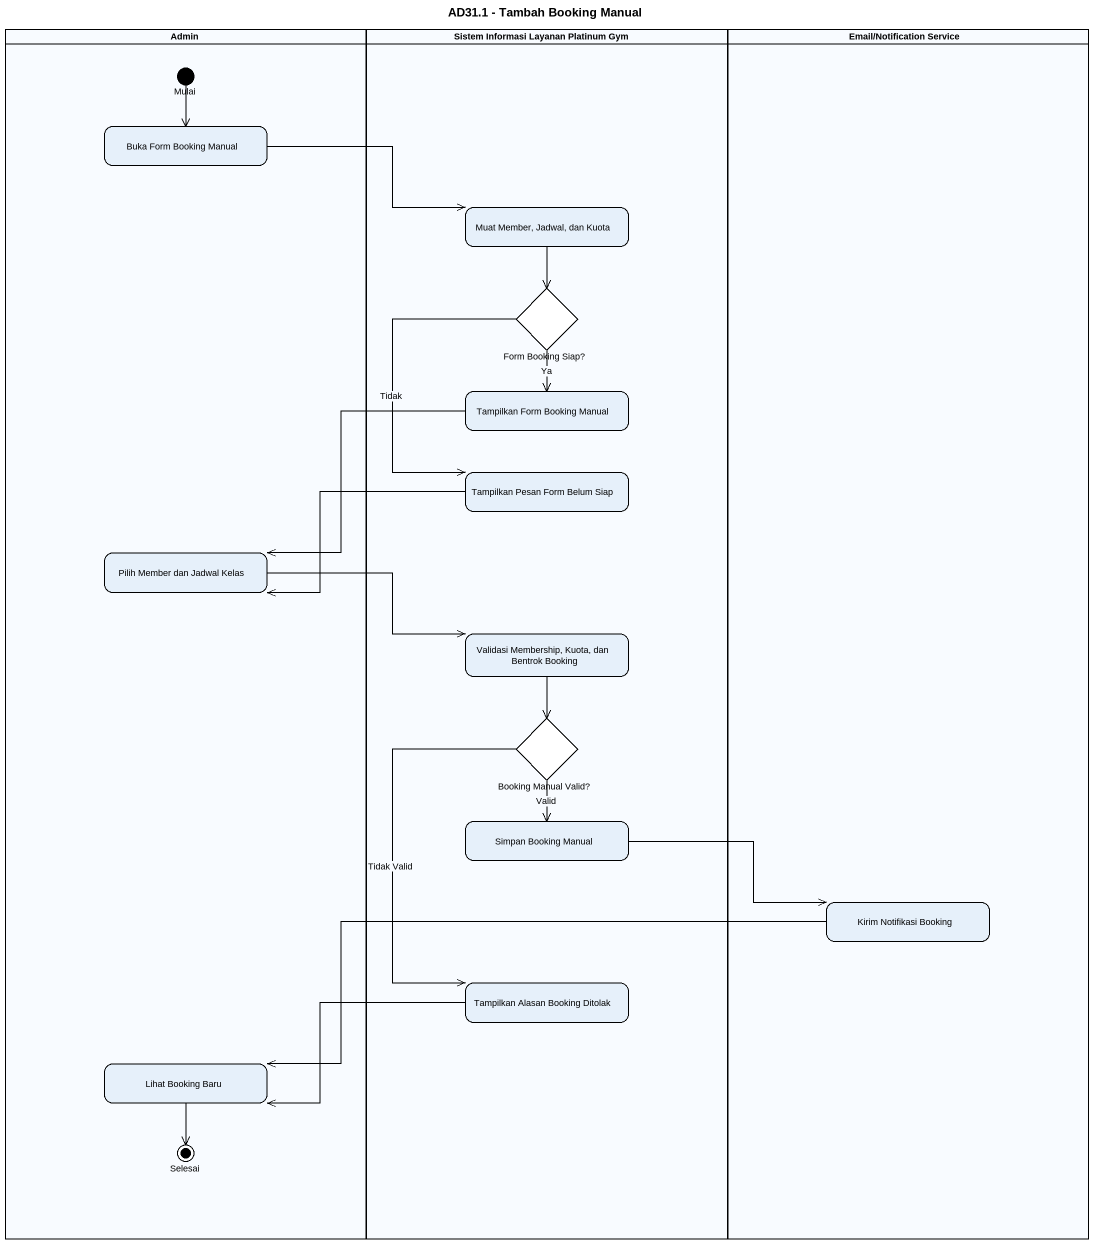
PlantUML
@startuml
title AD31.1 - Tambah Booking Manual
hide empty description
state Admin <<partition>> {
  state Mulai <<start>>
  state "Buka Form Booking Manual" as Buka_Form_Booking_Manual
  state "Pilih Member dan Jadwal Kelas" as Pilih_Member_dan_Jadwal
  state "Lihat Booking Baru" as Lihat_Booking_Baru
  state Selesai <<end>>
}
state "Sistem Informasi Layanan Platinum Gym" as Sistem_Informasi_Layanan <<partition>> {
  state "Muat Member, Jadwal, dan Kuota" as Muat_Member_Jadwal_dan_Kuota
  state "Form Booking Siap?" as Form_Booking_Siap <<choice>>
  state "Tampilkan Form Booking Manual" as Tampilkan_Form_Booking
  state "Tampilkan Pesan Form Belum Siap" as Tampilkan_Pesan_Form_Belum
  state "Validasi Membership, Kuota, dan Bentrok Booking" as Validasi_Membership_Kuota
  state "Booking Manual Valid?" as Booking_Manual_Valid <<choice>>
  state "Simpan Booking Manual" as Simpan_Booking_Manual
  state "Tampilkan Alasan Booking Ditolak" as Tampilkan_Alasan_Booking
}
state "Email/Notification Service" as Email_Notification_Service <<partition>> {
  state "Kirim Notifikasi Booking" as Kirim_Notifikasi_Booking
}
Mulai --> Buka_Form_Booking_Manual
Buka_Form_Booking_Manual -right-> Muat_Member_Jadwal_dan_Kuota
Muat_Member_Jadwal_dan_Kuota --> Form_Booking_Siap
Form_Booking_Siap --> Tampilkan_Form_Booking : Ya
Form_Booking_Siap --> Tampilkan_Pesan_Form_Belum : Tidak
Tampilkan_Form_Booking -left-> Pilih_Member_dan_Jadwal
Tampilkan_Pesan_Form_Belum -left-> Pilih_Member_dan_Jadwal
Pilih_Member_dan_Jadwal -right-> Validasi_Membership_Kuota
Validasi_Membership_Kuota --> Booking_Manual_Valid
Booking_Manual_Valid --> Simpan_Booking_Manual : Valid
Booking_Manual_Valid --> Tampilkan_Alasan_Booking : Tidak Valid
Simpan_Booking_Manual -right-> Kirim_Notifikasi_Booking
Kirim_Notifikasi_Booking -left-> Lihat_Booking_Baru
Tampilkan_Alasan_Booking -left-> Lihat_Booking_Baru
Lihat_Booking_Baru --> Selesai
@enduml
